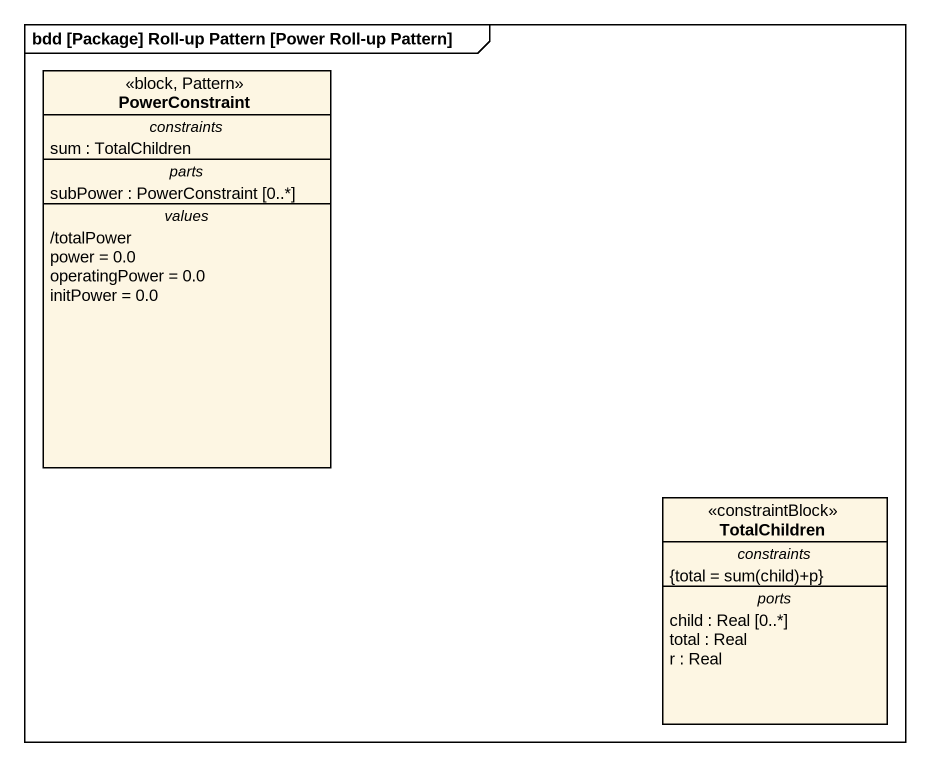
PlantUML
@startuml
mainframe bdd [Package] Roll-up Pattern [Power Roll-up Pattern]
hide circle
hide empty members
class PowerConstraint <<block, Pattern>> {
  -- constraints --
  sum : TotalChildren
  -- parts --
  subPower : PowerConstraint [0..*]
  -- values --
  /totalPower
  power = 0.0
  operatingPower = 0.0
  initPower = 0.0
}
class TotalChildren <<constraintBlock>> {
  -- constraints --
  {field} {total = sum(child)+p}
  -- ports --
  child : Real [0..*]
  total : Real
  r : Real
}
@enduml
